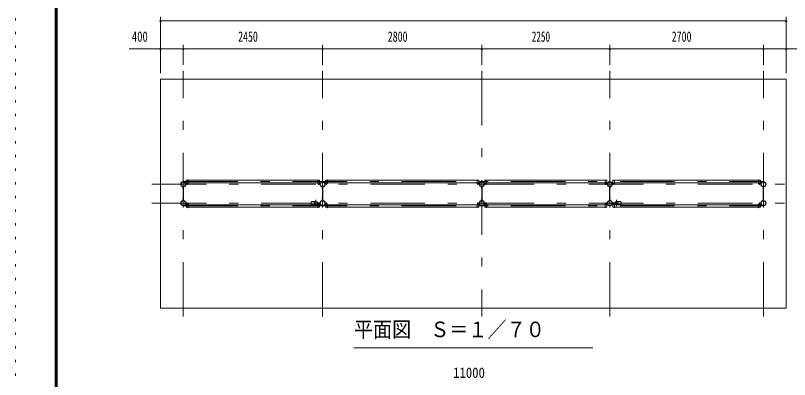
# Model space of a CAD drawing. Units: millimetres, scale not verified, with parts at other scales. Extents: x -31992 to 32005, y -14700 to 14700.
# Drawn here: x -9575 to 4034, y -5647 to 748 of the extents above; entities that cross this region are included whole.
import ezdxf
from ezdxf.enums import TextEntityAlignment as Align

# ---------------------------------------------------------------- set-up
doc = ezdxf.new("R2010")
doc.units = ezdxf.units.MM
doc.header["$LTSCALE"] = 80
doc.linetypes.add('USER3', pattern=[24, 12, -5, 2, -5])
doc.linetypes.add('USER4', pattern=[3, 0.5, -2.5])
for name, color, linetype, lineweight in [('0-2_1-07BOLD', 7, 'Continuous', 18), ('0-3_1-27CENTER', 3, 'USER3', 18), ('0-5_1-57DIM', 3, 'Continuous', 18), ('0-C_F-F1PAPER', 5, 'Continuous', 18), ('0-D_F-E_J_ADD', 5, 'USER4', 18)]:
    doc.layers.add(name, color=color, linetype=linetype, lineweight=lineweight)
doc.styles.add('ＭＳ ゴシック', font='')
doc.styles.get('ＭＳ ゴシック').set_extended_font_data('MS Gothic')

msp = doc.modelspace()

# ---------------------------------------------------------------- linework, layer by layer
at = {"layer": '0-2_1-07BOLD'}
for p, q in [((-7025.62, -4392.46), (-7025.62, -372.46)), ((-6573.12, -2189.66), (-6573.12, -2146.96)), ((-6544.27, -2146.96), (-6573.12, -2146.96)), ((-6544.27, -2202.26), (-6544.27, -2136.46)), ((-6541.07, -2136.46), (-6544.27, -2136.46)), ((-6541.07, -2202.26), (-6541.07, -2136.46)), ((-6541.07, -2146.96), (-4260.17, -2146.96)), ((-4260.17, -2136.46), (-4256.97, -2136.46)), ((-4260.17, -2202.26), (-4260.17, -2136.46)), ((-4256.97, -2202.26), (-4256.97, -2136.46)), ((-4256.97, -2146.96), (-4228.12, -2146.96)), ((-4094.27, -2146.96), (-4123.13, -2146.96)), ((-4123.13, -2189.66), (-4123.13, -2146.96)), ((-4094.27, -2202.26), (-4094.27, -2136.46)), ((-4091.07, -2146.96), (-1460.17, -2146.96)), ((-1456.97, -2202.26), (-1456.97, -2136.46)), ((-1456.97, -2146.96), (-1428.12, -2146.96)), ((-1294.27, -2146.96), (-1323.12, -2146.96)), ((-1294.27, -2202.26), (-1294.27, -2136.46)), ((-1291.07, -2136.46), (-1294.27, -2136.46)), ((-1291.07, -2202.26), (-1291.07, -2136.46)), ((789.83, -2146.96), (-1291.07, -2146.96)), ((789.83, -2136.46), (793.03, -2136.46)), ((789.83, -2202.26), (789.83, -2136.46)), ((793.03, -2202.26), (793.03, -2136.46)), ((793.03, -2146.96), (821.89, -2146.96)), ((821.89, -2189.66), (821.89, -2146.96)), ((955.74, -2146.96), (926.88, -2146.96)), ((926.88, -2189.66), (926.88, -2146.96)), ((955.73, -2202.26), (955.73, -2136.46)), ((3489.83, -2146.96), (958.93, -2146.96)), ((3489.83, -2136.46), (3493.03, -2136.46)), ((3489.83, -2202.26), (3489.83, -2136.46)), ((3493.03, -2202.26), (3493.03, -2136.46)), ((3493.03, -2146.96), (3521.88, -2146.96)), ((3521.88, -2189.66), (3521.88, -2146.96)), ((-6630.22, -2292.46), (-6630.22, -2263.38)), ((-6630.22, -2292.46), (-6628.62, -2292.46)), ((-6628.62, -2261.91), (-6628.62, -2503.01)), ((-6622.62, -2503.01), (-6622.62, -2261.91)), ((-6622.62, -2292.46), (-6621.01, -2292.46)), ((-6621.01, -2292.46), (-6621.01, -2263.38)), ((-6581.07, -2209.46), (-6581.07, -2229.46)), ((-6575.87, -2204.26), (-6546.27, -2204.26)), ((-6546.27, -2207.46), (-6575.87, -2207.46)), ((-6544.27, -2189.66), (-6573.12, -2189.66)), ((-6541.07, -2189.66), (-4260.17, -2189.66)), ((-4225.37, -2204.26), (-4254.97, -2204.26)), ((-4254.97, -2207.46), (-4225.37, -2207.46)), ((-4223.37, -2209.46), (-4223.37, -2229.46)), ((-4223.37, -2229.46), (-4220.17, -2229.46)), ((-4220.17, -2209.46), (-4220.17, -2229.46)), ((-4180.22, -2292.46), (-4180.22, -2263.38)), ((-4180.22, -2292.46), (-4178.62, -2292.46)), ((-4178.62, -2261.91), (-4178.62, -2503.01)), ((-4172.62, -2503.01), (-4172.62, -2261.91)), ((-4172.62, -2292.46), (-4171.02, -2292.46)), ((-4171.02, -2292.46), (-4171.02, -2263.38)), ((-4131.07, -2209.46), (-4131.07, -2229.46)), ((-4125.87, -2204.26), (-4096.27, -2204.26)), ((-4096.27, -2207.46), (-4125.87, -2207.46)), ((-4094.27, -2189.66), (-4123.13, -2189.66)), ((-4091.07, -2189.66), (-1460.17, -2189.66)), ((-1425.37, -2204.26), (-1454.97, -2204.26)), ((-1454.97, -2207.46), (-1425.37, -2207.46)), ((-1420.17, -2209.46), (-1420.17, -2229.46)), ((-1380.22, -2292.46), (-1380.22, -2263.38)), ((-1380.22, -2292.46), (-1378.62, -2292.46)), ((-1378.62, -2261.91), (-1378.62, -2503.01)), ((-1372.62, -2503.01), (-1372.62, -2261.91)), ((-1331.07, -2209.46), (-1331.07, -2229.46)), ((-1327.87, -2229.46), (-1331.07, -2229.46)), ((-1327.87, -2209.46), (-1327.87, -2229.46)), ((-1325.87, -2204.26), (-1296.27, -2204.26)), ((-1296.27, -2207.46), (-1325.87, -2207.46)), ((789.83, -2189.66), (-1291.07, -2189.66)), ((793.03, -2189.66), (821.89, -2189.66)), ((824.63, -2204.26), (795.03, -2204.26)), ((795.03, -2207.46), (824.63, -2207.46)), ((826.63, -2209.46), (826.63, -2229.46)), ((826.63, -2229.46), (829.83, -2229.46)), ((829.83, -2209.46), (829.83, -2229.46)), ((869.78, -2292.46), (869.78, -2263.38)), ((871.38, -2292.46), (869.78, -2292.46)), ((871.38, -2503.01), (871.38, -2261.91)), ((877.38, -2261.91), (877.38, -2503.01)), ((878.98, -2292.46), (877.38, -2292.46)), ((878.98, -2292.46), (878.98, -2263.38)), ((918.93, -2209.46), (918.93, -2229.46)), ((924.14, -2204.26), (953.73, -2204.26)), ((953.73, -2207.46), (924.14, -2207.46)), ((955.74, -2189.66), (926.88, -2189.66)), ((3489.83, -2189.66), (958.93, -2189.66)), ((3493.03, -2189.66), (3521.88, -2189.66)), ((3524.63, -2204.26), (3495.04, -2204.26)), ((3495.04, -2207.46), (3524.63, -2207.46)), ((3526.64, -2209.46), (3526.64, -2229.46)), ((3526.64, -2229.46), (3529.83, -2229.46)), ((3529.83, -2209.46), (3529.83, -2229.46)), ((3571.38, -2503.01), (3571.38, -2261.91)), ((3577.38, -2261.91), (3577.38, -2503.01)), ((3578.98, -2292.46), (3577.38, -2292.46)), ((3578.98, -2292.46), (3578.98, -2263.38)), ((-6630.22, -2472.46), (-6630.22, -2501.54)), ((-6630.22, -2472.46), (-6628.62, -2472.46)), ((-6577.87, -2535.46), (-6581.07, -2535.46)), ((-6581.07, -2555.46), (-6581.07, -2535.46)), ((-6577.87, -2555.46), (-6577.87, -2535.46)), ((-6546.27, -2557.46), (-6575.87, -2557.46)), ((-6575.87, -2560.66), (-6546.27, -2560.66)), ((-6573.12, -2575.26), (-6573.12, -2617.96)), ((-6544.27, -2575.26), (-6573.12, -2575.26)), ((-6544.27, -2562.66), (-6544.27, -2628.46)), ((-6541.07, -2562.66), (-6541.07, -2628.46)), ((-6541.07, -2575.26), (-4260.17, -2575.26)), ((-4303.14, -2519.96), (-4370.72, -2519.96)), ((-4303.14, -2574.96), (-4370.72, -2574.96)), ((-4266.28, -2544.45), (-4220.07, -2544.45)), ((-4266.28, -2550.45), (-4220.07, -2550.45)), ((-4264.89, -2542.85), (-4221.54, -2542.85)), ((-4264.89, -2552.06), (-4221.54, -2552.06)), ((-4256.97, -2562.66), (-4256.97, -2628.46)), ((-4254.97, -2557.46), (-4225.37, -2557.46)), ((-4225.37, -2560.66), (-4254.97, -2560.66)), ((-4220.17, -2555.46), (-4220.17, -2535.46)), ((-4180.22, -2472.46), (-4180.22, -2501.54)), ((-4180.22, -2472.46), (-4178.62, -2472.46)), ((-4131.07, -2555.46), (-4131.07, -2535.46)), ((-4096.27, -2557.46), (-4125.87, -2557.46)), ((-4125.87, -2560.66), (-4096.27, -2560.66)), ((-4123.13, -2575.26), (-4123.13, -2617.96)), ((-4094.27, -2575.26), (-4123.13, -2575.26)), ((-4094.27, -2562.66), (-4094.27, -2628.46)), ((-4091.07, -2562.66), (-4091.07, -2628.46)), ((-4091.07, -2575.26), (-1460.17, -2575.26)), ((-1460.17, -2562.66), (-1460.17, -2628.46)), ((-1456.97, -2562.66), (-1456.97, -2628.46)), ((-1456.97, -2575.26), (-1428.12, -2575.26)), ((-1454.97, -2557.46), (-1425.37, -2557.46)), ((-1425.37, -2560.66), (-1454.97, -2560.66)), ((-1428.12, -2575.26), (-1428.12, -2617.96)), ((-1420.17, -2555.46), (-1420.17, -2535.46)), ((-1380.22, -2472.46), (-1378.62, -2472.46)), ((-1380.22, -2472.46), (-1380.22, -2501.54)), ((-1372.62, -2472.46), (-1371.01, -2472.46)), ((-1371.01, -2472.46), (-1371.01, -2501.54)), ((-1331.07, -2555.46), (-1331.07, -2535.46)), ((-1296.27, -2557.46), (-1325.87, -2557.46)), ((-1325.87, -2560.66), (-1296.27, -2560.66)), ((-1323.12, -2575.26), (-1323.12, -2617.96)), ((-1294.27, -2575.26), (-1323.12, -2575.26)), ((-1294.27, -2562.66), (-1294.27, -2628.46)), ((789.83, -2575.26), (-1291.07, -2575.26)), ((789.83, -2562.66), (789.83, -2628.46)), ((793.03, -2562.66), (793.03, -2628.46)), ((793.03, -2575.26), (821.89, -2575.26)), ((795.03, -2557.46), (824.63, -2557.46)), ((824.63, -2560.66), (795.03, -2560.66)), ((821.89, -2575.26), (821.89, -2617.96)), ((826.63, -2535.46), (829.83, -2535.46)), ((826.63, -2555.46), (826.63, -2535.46)), ((829.83, -2555.46), (829.83, -2535.46)), ((878.98, -2472.46), (877.38, -2472.46)), ((878.98, -2472.46), (878.98, -2501.54)), ((965.04, -2544.45), (918.83, -2544.45)), ((965.04, -2550.45), (918.83, -2550.45)), ((918.93, -2555.46), (918.93, -2535.46)), ((922.13, -2535.46), (918.93, -2535.46)), ((963.65, -2542.85), (920.3, -2542.85)), ((963.65, -2552.06), (920.3, -2552.06)), ((922.13, -2555.46), (922.13, -2535.46)), ((953.73, -2557.46), (924.14, -2557.46)), ((924.14, -2560.66), (953.73, -2560.66)), ((955.73, -2562.66), (955.73, -2628.46)), ((958.93, -2562.66), (958.93, -2628.46)), ((3489.83, -2575.26), (958.93, -2575.26)), ((1001.9, -2519.96), (1069.48, -2519.96)), ((1001.9, -2574.96), (1069.48, -2574.96)), ((3493.03, -2562.66), (3493.03, -2628.46)), ((3493.03, -2575.26), (3521.88, -2575.26)), ((3495.04, -2557.46), (3524.63, -2557.46)), ((3524.63, -2560.66), (3495.04, -2560.66)), ((3521.88, -2575.26), (3521.88, -2617.96)), ((3529.83, -2555.46), (3529.83, -2535.46)), ((3569.77, -2472.46), (3569.77, -2501.54)), ((3571.38, -2472.46), (3569.77, -2472.46)), ((3578.98, -2472.46), (3577.38, -2472.46)), ((3578.98, -2472.46), (3578.98, -2501.54)), ((-6544.27, -2617.96), (-6573.12, -2617.96)), ((-6541.07, -2628.46), (-6544.27, -2628.46)), ((-6541.07, -2617.96), (-4260.17, -2617.96)), ((-4256.97, -2617.96), (-4228.12, -2617.96)), ((-4094.27, -2617.96), (-4123.13, -2617.96)), ((-4091.07, -2628.46), (-4094.27, -2628.46)), ((-4091.07, -2617.96), (-1460.17, -2617.96)), ((-1460.17, -2628.46), (-1456.97, -2628.46)), ((-1456.97, -2617.96), (-1428.12, -2617.96)), ((-1294.27, -2617.96), (-1323.12, -2617.96)), ((789.83, -2617.96), (-1291.07, -2617.96)), ((789.83, -2628.46), (793.03, -2628.46)), ((793.03, -2617.96), (821.89, -2617.96)), ((955.74, -2617.96), (926.88, -2617.96)), ((958.93, -2628.46), (955.73, -2628.46)), ((3489.83, -2617.96), (958.93, -2617.96)), ((3493.03, -2617.96), (3521.88, -2617.96)), ((3974.38, -4392.46), (-7025.62, -4392.46))]:
    msp.add_line(p, q, dxfattribs=at)
for points in [[(3974.38, -4392.46), (3974.38, -372.46), (-7025.62, -372.46)], [(-4256.97, -2189.66), (-4228.12, -2189.66), (-4228.12, -2146.96)], [(-4091.07, -2202.26), (-4091.07, -2136.46), (-4094.27, -2136.46)], [(-1460.17, -2202.26), (-1460.17, -2136.46), (-1456.97, -2136.46)], [(-1456.97, -2189.66), (-1428.12, -2189.66), (-1428.12, -2146.96)], [(-1294.27, -2189.66), (-1323.12, -2189.66), (-1323.12, -2146.96)], [(958.93, -2202.26), (958.93, -2136.46), (955.73, -2136.46)], [(-6577.87, -2209.46), (-6577.87, -2229.46), (-6581.07, -2229.46)], [(-4127.87, -2209.46), (-4127.87, -2229.46), (-4131.07, -2229.46)], [(-1423.37, -2209.46), (-1423.37, -2229.46), (-1420.17, -2229.46)], [(-1372.62, -2292.46), (-1371.01, -2292.46), (-1371.01, -2263.38)], [(922.13, -2209.46), (922.13, -2229.46), (918.93, -2229.46)], [(3571.38, -2292.46), (3569.77, -2292.46), (3569.77, -2263.38)], [(-6622.62, -2472.46), (-6621.01, -2472.46), (-6621.01, -2501.54)], [(-4260.17, -2562.66), (-4260.17, -2628.46), (-4256.97, -2628.46)], [(-4256.97, -2575.26), (-4228.12, -2575.26), (-4228.12, -2617.96)], [(-4223.37, -2555.46), (-4223.37, -2535.46), (-4220.17, -2535.46)], [(-4172.62, -2472.46), (-4171.02, -2472.46), (-4171.02, -2501.54)], [(-4127.87, -2555.46), (-4127.87, -2535.46), (-4131.07, -2535.46)], [(-1423.37, -2555.46), (-1423.37, -2535.46), (-1420.17, -2535.46)], [(-1327.87, -2555.46), (-1327.87, -2535.46), (-1331.07, -2535.46)], [(-1291.07, -2562.66), (-1291.07, -2628.46), (-1294.27, -2628.46)], [(871.38, -2472.46), (869.78, -2472.46), (869.78, -2501.54)], [(955.74, -2575.26), (926.88, -2575.26), (926.88, -2617.96)], [(3489.83, -2562.66), (3489.83, -2628.46), (3493.03, -2628.46)], [(3526.64, -2555.46), (3526.64, -2535.46), (3529.83, -2535.46)]]:
    msp.add_lwpolyline(points, dxfattribs=at)
for centre, radius in [((-6625.62, -2217.46), 44.55), ((-6625.62, -2217.46), 40.35), ((-6625.62, -2169.06), 2.25), ((-4175.62, -2217.46), 44.55), ((-4175.62, -2217.46), 40.35), ((-4175.62, -2169.06), 2.25), ((-1375.62, -2217.46), 44.55), ((-1375.62, -2217.46), 40.35), ((-1375.62, -2169.06), 3.85), ((-1375.62, -2169.06), 2.25), ((874.38, -2217.46), 44.55), ((874.38, -2217.46), 40.35), ((874.38, -2169.06), 2.25), ((3574.38, -2217.46), 44.55), ((3574.38, -2217.46), 40.35), ((3574.38, -2169.06), 2.25), ((-6625.62, -2547.46), 44.55), ((-6625.62, -2547.46), 40.35), ((-4324.97, -2547.46), 2.25), ((-4293.62, -2547.46), 27.5), ((-4175.62, -2547.46), 46.15), ((-4175.62, -2547.46), 44.55), ((-4175.62, -2547.46), 40.35), ((-4127.22, -2547.46), 2.25), ((-1375.62, -2547.46), 44.55), ((-1375.62, -2547.46), 40.35), ((825.98, -2547.46), 2.25), ((874.38, -2547.46), 46.15), ((874.38, -2547.46), 44.55), ((874.38, -2547.46), 40.35), ((992.38, -2547.46), 27.5), ((1023.73, -2547.46), 2.25), ((3574.38, -2547.46), 44.55), ((3574.38, -2547.46), 40.35), ((-6625.62, -2595.86), 2.25), ((-4175.62, -2595.86), 2.25), ((-1375.62, -2595.86), 3.85), ((-1375.62, -2595.86), 2.25), ((874.38, -2595.86), 2.25), ((3574.38, -2595.86), 2.25)]:
    msp.add_circle(centre, radius, dxfattribs=at)
for centre, radius, start, end in [((-6625.62, -2217.46), 46.15, 93.78961, 264.28209), ((-6625.62, -2169.06), 3.85, 322.09525, 270.00276), ((-6625.62, -2217.46), 46.15, 275.72758, 90.00154), ((-4175.62, -2217.46), 46.15, 93.78961, 264.28209), ((-4175.62, -2169.06), 3.85, 322.09525, 270.00276), ((-4175.62, -2217.46), 46.15, 275.72758, 90.00154), ((-1375.62, -2217.46), 46.15, 275.71791, 264.28209), ((874.38, -2217.46), 46.15, 89.99846, 264.27242), ((874.38, -2169.06), 3.85, 269.99724, 217.90475), ((874.38, -2217.46), 46.15, 275.71791, 86.21039), ((3574.38, -2217.46), 46.15, 89.99846, 264.27242), ((3574.38, -2169.06), 3.85, 269.99724, 217.90475), ((3574.38, -2217.46), 46.15, 275.71791, 86.21039), ((-6575.87, -2209.46), 5.2, 90, 180), ((-6575.87, -2209.46), 2, 90, 180), ((-6546.27, -2202.26), 2, 270, 0), ((-6546.27, -2202.26), 5.2, 270, 0), ((-4254.97, -2202.26), 5.2, 180, 270), ((-4254.97, -2202.26), 2, 180, 270), ((-4225.37, -2209.46), 5.2, 0, 90), ((-4225.37, -2209.46), 2, 0, 90), ((-4125.87, -2209.46), 5.2, 90, 180), ((-4125.87, -2209.46), 2, 90, 180), ((-4096.27, -2202.26), 2, 270, 0), ((-4096.27, -2202.26), 5.2, 270, 0), ((-1454.97, -2202.26), 5.2, 180, 270), ((-1454.97, -2202.26), 2, 180, 270), ((-1425.37, -2209.46), 5.2, 0, 90), ((-1425.37, -2209.46), 2, 0, 90), ((-1325.87, -2209.46), 5.2, 90, 180), ((-1325.87, -2209.46), 2, 90, 180), ((-1296.27, -2202.26), 2, 270, 0), ((-1296.27, -2202.26), 5.2, 270, 0), ((795.03, -2202.26), 5.2, 180, 270), ((795.03, -2202.26), 2, 180, 270), ((824.63, -2209.46), 5.2, 0, 90), ((824.63, -2209.46), 2, 0, 90), ((924.14, -2209.46), 5.2, 90, 180), ((924.14, -2209.46), 2, 90, 180), ((953.73, -2202.26), 2, 270, 0), ((953.73, -2202.26), 5.2, 270, 0), ((3495.04, -2202.26), 5.2, 180, 270), ((3495.04, -2202.26), 2, 180, 270), ((3524.63, -2209.46), 5.2, 0, 90), ((3524.63, -2209.46), 2, 0, 90), ((-6625.62, -2547.46), 46.15, 95.71837, 266.21085), ((-6625.62, -2547.46), 46.15, 269.99892, 84.27287), ((-6575.87, -2555.46), 5.2, 180, 270), ((-6575.87, -2555.46), 2, 180, 270), ((-6546.27, -2562.66), 5.2, 0, 90), ((-6546.27, -2562.66), 2, 0, 90), ((-4335.22, -2547.46), 44.9, 142.23546, 217.76454), ((-4324.97, -2547.46), 3.85, 51.34222, 0), ((-4293.62, -2547.46), 29.1, 9.09488, 180), ((-4293.62, -2547.46), 29.1, 185.93016, 252.80957), ((-4276.22, -2547.46), 44.9, 142.23546, 160.41136), ((-4276.22, -2547.46), 44.9, 199.58864, 217.76454), ((-4293.62, -2547.46), 29.1, 287.19043, 350.90512), ((-4254.97, -2562.66), 5.2, 90, 180), ((-4254.97, -2562.66), 2, 90, 180), ((-4225.37, -2555.46), 2, 270, 0), ((-4225.37, -2555.46), 5.2, 270, 0), ((-4127.22, -2547.46), 3.85, 180, 127.90752), ((-4125.87, -2555.46), 5.2, 180, 270), ((-4125.87, -2555.46), 2, 180, 270), ((-4096.27, -2562.66), 5.2, 0, 90), ((-4096.27, -2562.66), 2, 0, 90), ((-1454.97, -2562.66), 5.2, 90, 180), ((-1454.97, -2562.66), 2, 90, 180), ((-1425.37, -2555.46), 2, 270, 0), ((-1425.37, -2555.46), 5.2, 270, 0), ((-1375.62, -2547.46), 46.15, 95.71837, 84.28163), ((-1325.87, -2555.46), 5.2, 180, 270), ((-1325.87, -2555.46), 2, 180, 270), ((-1296.27, -2562.66), 5.2, 0, 90), ((-1296.27, -2562.66), 2, 0, 90), ((795.03, -2562.66), 5.2, 90, 180), ((795.03, -2562.66), 2, 90, 180), ((825.98, -2547.46), 3.85, 52.09248, 0), ((824.63, -2555.46), 2, 270, 0), ((824.63, -2555.46), 5.2, 270, 0), ((924.14, -2555.46), 5.2, 180, 270), ((924.14, -2555.46), 2, 180, 270), ((953.73, -2562.66), 5.2, 0, 90), ((953.73, -2562.66), 2, 0, 90), ((992.38, -2547.46), 29.1, 0, 170.90512), ((992.38, -2547.46), 29.1, 189.09488, 252.80957), ((992.38, -2547.46), 29.1, 287.19043, 354.06984), ((974.98, -2547.46), 44.9, 19.58864, 37.76454), ((974.98, -2547.46), 44.9, 322.23546, 340.41136), ((1023.73, -2547.46), 3.85, 180, 128.65778), ((1033.99, -2547.46), 44.9, 322.23546, 37.76454), ((3495.04, -2562.66), 5.2, 90, 180), ((3495.04, -2562.66), 2, 90, 180), ((3524.63, -2555.46), 2, 270, 0), ((3524.63, -2555.46), 5.2, 270, 0), ((3574.38, -2547.46), 46.15, 95.72713, 270.00108), ((3574.38, -2547.46), 46.15, 273.78915, 84.28163), ((-6625.62, -2595.86), 3.85, 90, 37.90752), ((-4175.62, -2595.86), 3.85, 90, 37.90752), ((874.38, -2595.86), 3.85, 142.09248, 90), ((3574.38, -2595.86), 3.85, 142.09248, 90)]:
    msp.add_arc(centre, radius, start, end, dxfattribs=at)
at = {"layer": '0-3_1-27CENTER'}
for p, q in [((-6625.62, -4542.46), (-6625.62, -222.46)), ((-4175.62, -4542.46), (-4175.62, -222.46)), ((-1375.62, -222.46), (-1375.62, -4542.46)), ((874.38, -4542.46), (874.38, -222.46)), ((3574.38, -4542.46), (3574.38, -222.46)), ((-6625.62, -2168.31), (3574.38, -2168.31)), ((-7175.62, -2217.46), (4124.38, -2217.46)), ((-6556.07, -2226.46), (-6556.07, -2184.66)), ((-4245.17, -2226.46), (-4245.17, -2184.66)), ((-4106.07, -2226.46), (-4106.07, -2184.66)), ((-1445.17, -2226.46), (-1445.17, -2184.66)), ((-1306.07, -2226.46), (-1306.07, -2184.66)), ((804.83, -2226.46), (804.83, -2184.66)), ((943.94, -2226.46), (943.94, -2184.66)), ((3504.83, -2226.46), (3504.83, -2184.66)), ((-7175.62, -2547.46), (4124.38, -2547.46)), ((-6556.07, -2538.46), (-6556.07, -2580.26)), ((-4293.62, -2492.46), (-4293.62, -2602.46)), ((-4245.17, -2538.46), (-4245.17, -2580.26)), ((-4243.15, -2558.22), (-4243.15, -2536.69)), ((-4106.07, -2538.46), (-4106.07, -2580.26)), ((-1445.17, -2538.46), (-1445.17, -2580.26)), ((-1306.07, -2538.46), (-1306.07, -2580.26)), ((804.83, -2538.46), (804.83, -2580.26)), ((941.91, -2558.22), (941.91, -2536.69)), ((943.94, -2538.46), (943.94, -2580.26)), ((992.38, -2492.46), (992.38, -2602.46)), ((3504.83, -2538.46), (3504.83, -2580.26)), ((-6625.62, -2596.61), (3574.38, -2596.61))]:
    msp.add_line(p, q, dxfattribs=at)
at = {"layer": '0-5_1-57DIM'}
for p, q in [((-7025.62, -267.46), (-7025.62, 722.54)), ((3974.38, -267.46), (3974.38, 722.54)), ((-7011.62, 652.54), (-7039.62, 652.54)), ((-7025.62, 652.54), (3974.38, 652.54)), ((3988.38, 652.54), (3960.38, 652.54)), ((-7575.12, 162.54), (4523.88, 162.54)), ((-7011.62, 162.54), (-7039.62, 162.54)), ((-6611.62, 162.54), (-6639.62, 162.54)), ((-6625.62, -117.46), (-6625.62, 232.54)), ((-4161.62, 162.54), (-4189.62, 162.54)), ((-4175.62, -117.46), (-4175.62, 232.54)), ((-1361.62, 162.54), (-1389.62, 162.54)), ((-1375.62, -117.46), (-1375.62, 232.54)), ((888.38, 162.54), (860.38, 162.54)), ((874.38, -117.46), (874.38, 232.54)), ((3588.38, 162.54), (3560.38, 162.54)), ((3574.38, -117.46), (3574.38, 232.54)), ((3988.38, 162.54), (3960.38, 162.54)), ((574.38, -5092.46), (-3625.62, -5092.46))]:
    msp.add_line(p, q, dxfattribs=at)
for centre in [(-7025.62, 652.54), (3974.38, 652.54), (-7025.62, 162.54), (-6625.62, 162.54), (-4175.62, 162.54), (-1375.62, 162.54), (874.38, 162.54), (3574.38, 162.54), (3974.38, 162.54)]:
    msp.add_arc(centre, 14, 180, 0, dxfattribs=at)
at = {"layer": '0-C_F-F1PAPER'}
for p, q in [((-8875.08, 14140), (-8875.08, -14000)), ((-8871.58, 14136.5), (-8871.58, -13996.5)), ((-8868.08, 14133), (-8868.08, -13993)), ((-8864.58, 14129.5), (-8864.58, -13989.5)), ((-8861.08, 14126), (-8861.08, -13986)), ((-8857.58, 14122.5), (-8857.58, -13982.5)), ((-8854.08, 14119), (-8854.08, -13979)), ((-8850.58, 14115.5), (-8850.58, -13975.5)), ((-8847.08, 14112), (-8847.08, -13972)), ((-8843.58, 14108.5), (-8843.58, -13968.5)), ((-8840.08, 14105), (-8840.08, -13965))]:
    msp.add_line(p, q, dxfattribs=at)
at = {"layer": '0-D_F-E_J_ADD'}
msp.add_lwpolyline([(-9575.08, -14700), (-9575.08, 14700), (32004.92, 14700)], dxfattribs=at)

# ---------------------------------------------------------------- texts
at = {"layer": '0-5_1-57DIM', "color": 7, "style": 'ＭＳ ゴシック'}
for s, height, width, p in [('400', 182.3, 0.75, (-7528.05, 232.54)), ('2450', 182.3, 0.7, (-5661.03, 232.54)), ('2800', 182.3, 0.7, (-3029.4, 232.54)), ('2250', 182.3, 0.65, (-497.98, 232.54)), ('2700', 182.3, 0.7, (1963.14, 232.54)), ('平面図\u3000Ｓ＝１／７０', 273.5, 0.9, (-3625.62, -4985.15)), ('11000', 182.3, 0.9, (-1879.89, -5672.46))]:
    msp.add_text(s, height=height, dxfattribs=dict(at, width=width)).set_placement(p, align=Align.BOTTOM_LEFT)

doc.saveas('drawing.dxf')
